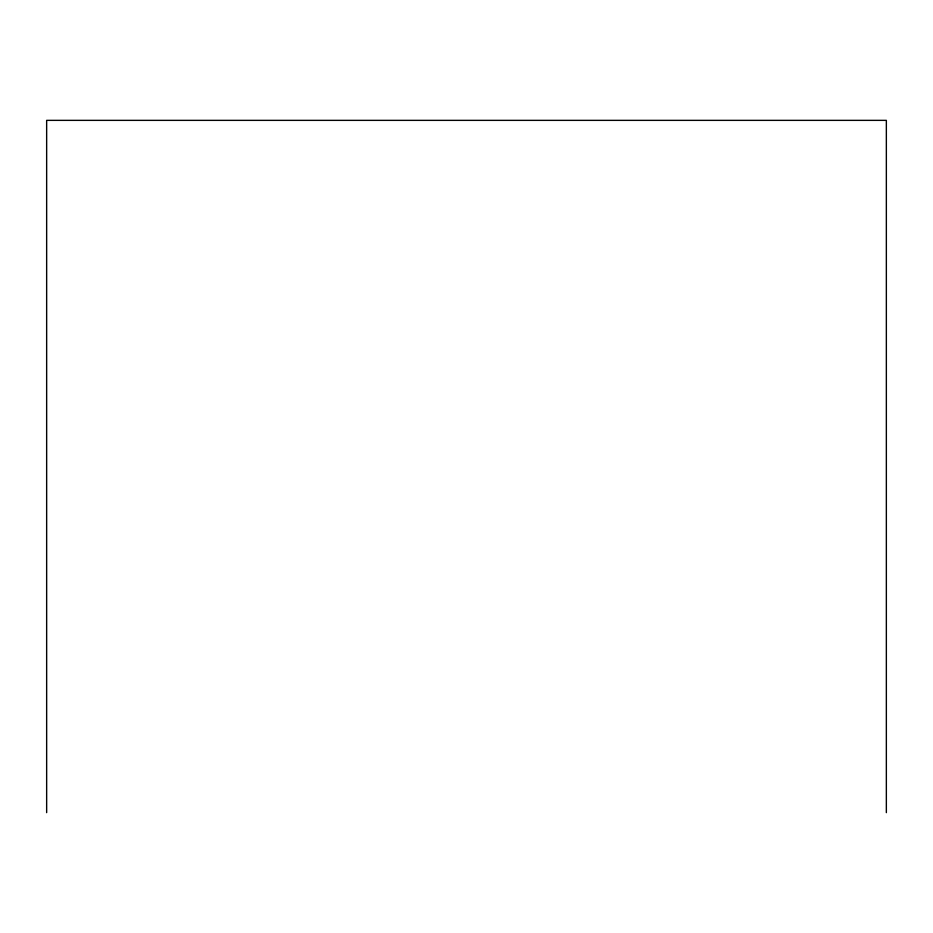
<?xml version="1.0" encoding="UTF-8"?>
<svg xmlns="http://www.w3.org/2000/svg" width="933" height="933" viewBox="0 0 933 933"><rect width="100%" height="100%" fill="white"/><g stroke="black" fill="none" stroke-linecap="round" stroke-linejoin="round"><path stroke-width="1.4" d="M886.35 812.643L886.35 120.357L46.65 120.357L46.65 812.643"/></g></svg>
